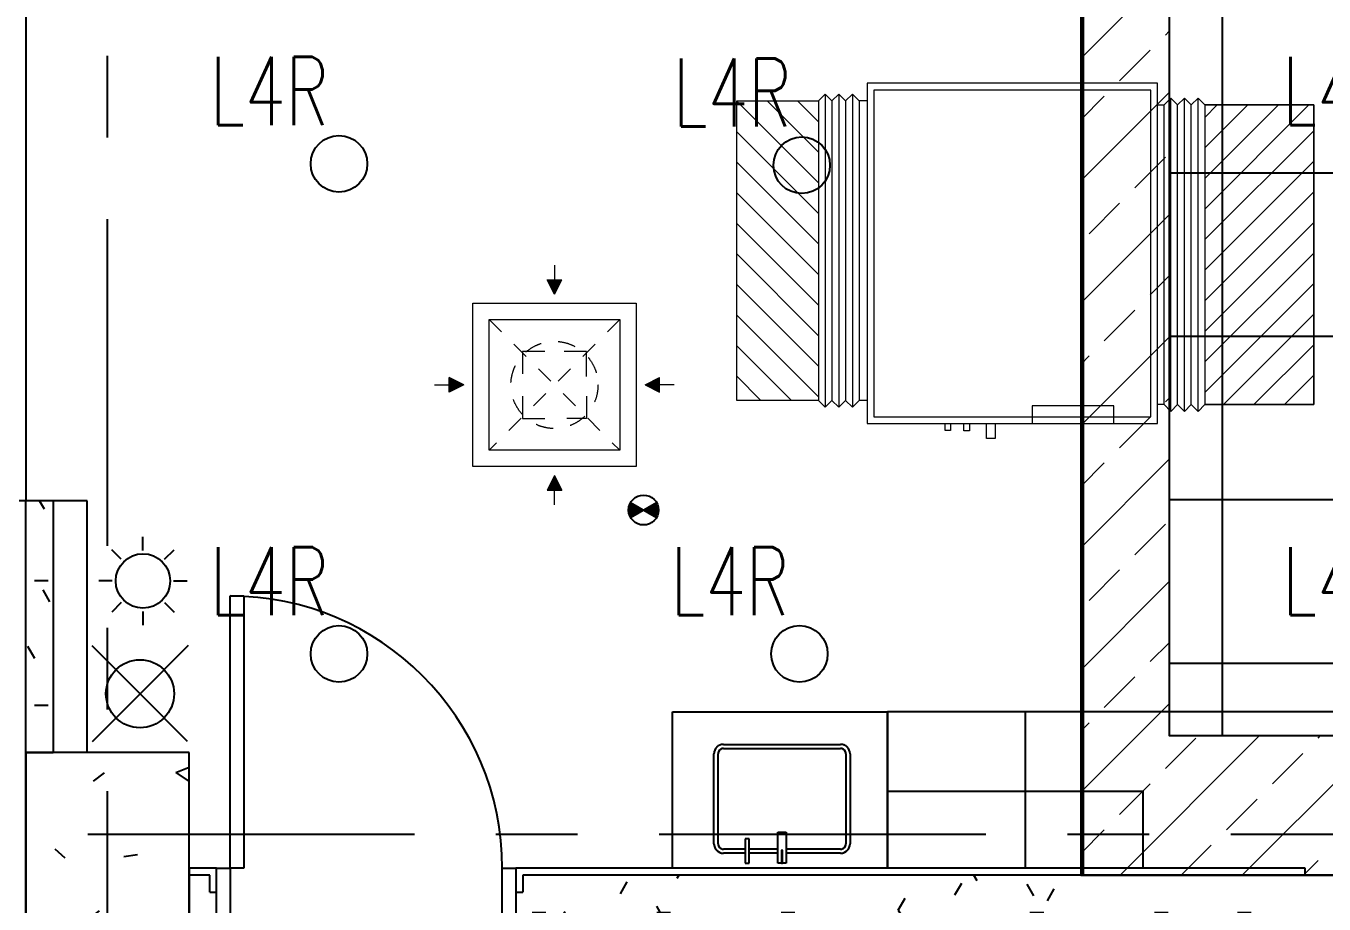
# Model space of a CAD drawing. Header units: millimetres. Extents: x -92759 to 184353, y -15225 to 86714.
# Drawn here: x -71033 to -66264, y 44685 to 47909 of the extents above; entities that cross this region are included whole.
import ezdxf

# ---------------------------------------------------------------- set-up
doc = ezdxf.new("R2010")
doc.units = ezdxf.units.MM
for name, pattern in [('Aligning Line', [3.2004, 1.6002, -1.6002]), ('HIDDEN', [0.375, 0.25, -0.125]), ('IDA - Grid Line', [2100, 1200, -300, 300, -300]), ('IDA - Hidden 065', [322.5, 225, -97.5])]:
    doc.linetypes.add(name, pattern=pattern)
for name, color, linetype in [('.', 1, 'Continuous'), ('0-1', 9, 'Continuous'), ('0-Motion Sensor', 1, 'Continuous'), ('A-_DETA----_E-2', 9, 'Continuous'), ('A-_DOOR----_E', 8, 'Continuous'), ('A-_FLOR----_E', 8, 'Continuous'), ('A-_FURT----_E-1', 8, 'Continuous'), ('A-_WALL----_E', 8, 'Continuous'), ('A-_WALL----_H-1', 9, 'Continuous'), ('A-_WALLPRTN_E', 8, 'Continuous'), ('A-PATT-CONC', 8, 'Continuous'), ('E-_LITG _ CKT -DB', 1, 'HIDDEN'), ('E-legend', 1, 'Continuous'), ('HF', 7, 'Continuous'), ('M-ACMV_FCU', 5, 'Continuous'), ('S-_COLN----_E', 8, 'Continuous')]:
    doc.layers.add(name, color=color, linetype=linetype)
for name, color, linetype, true_color in [('1599_FURN_RHH_BLK8 _NEW__1ST STY_dwg _2_-1', 7, 'Continuous', 0xaaaaaa), ('A-_DETA----_E-3', 1, 'IDA - Hidden 065', 0xff0000), ('A-_DETA----_E-6', 7, 'Continuous', 0x969696), ('A-_DETA----_ED-2', 1, 'Continuous', 0xff0000), ('E-_FIREALAM_E-1', 1, 'Continuous', 0xff0000), ('S-_ANOTGRID_E-1', 9, 'IDA - Grid Line', 0x808080)]:
    doc.layers.add(name, color=color, linetype=linetype, true_color=true_color)
for name, color, linetype, lineweight in [('HFI 9MM FPB', 94, 'Continuous', 5), ('M-ACMV_FCU--PFCU', 86, 'Continuous', 25), ('M-ACMV_SAD', 5, 'Continuous', 18)]:
    doc.layers.add(name, color=color, linetype=linetype, lineweight=lineweight)
doc.layers.add('M-ACMV_EAG', color=7, linetype='Continuous', lineweight=25, true_color=0x999900)
doc.styles.add('Simplex', font='simplex_.ttf', dxfattribs={"width": 0.7, "height": 450})
pattern_1 = [(0, (-11870.95, 40538.29), (609.6, 152.4), [50.292, -406.908, 50.292, -406.908, -2438.4]), (0, (-11870.95, 40538.29), (609.6, 152.4), [-914.4, 50.292, -864.108, 50.292, -406.908, -1066.8]), (0, (-11870.95, 40538.29), (609.6, 152.4), [-2286, 50.292, -254.508, 50.292, -711.708]), (120, (-11642.35, 40614.49), (-436.7823, 451.7291), [50.292, -406.908, 50.292, -406.908, -2438.4]), (120, (-11642.35, 40614.49), (-436.7823, 451.7291), [-914.4, 50.292, -864.108, 50.292, -406.908, -1066.8]), (120, (-11642.35, 40614.49), (-436.7823, 451.7291), [-2286, 50.292, -254.508, 50.292, -711.708]), (240, (-11566.15, 40919.29), (-172.8177, -604.1291), [50.292, -406.908, 50.292, -406.908, -2438.4]), (240, (-11566.15, 40919.29), (-172.8177, -604.1291), [-914.4, 50.292, -864.108, 50.292, -406.908, -1066.8]), (240, (-11566.15, 40919.29), (-172.8177, -604.1291), [-2286, 50.292, -254.508, 50.292, -711.708])]

# ---------------------------------------------------------------- blocks, each defined once
blk = doc.blocks.new('IDA- Fire Extinguisher1 - 3kg AB-9687310-BLK8_RHH_1ST STOREY PLAN')
at = {"layer": 'A-_DETA----_ED-2'}
for p in [(-476.8, 376.8), (-123.2, 376.8), (-475, 25), (-125, 25)]:
    blk.add_line(p, (-300, 200), dxfattribs=at)
blk.add_circle((-300, 200), 125, dxfattribs=at)
blk = doc.blocks.new('IDA - Strobe Light - IDA - Strobe Light-8826107-BLK8_RHH_1ST STOREY PLAN')
at = {"layer": 'A-_DETA----_ED-2'}
for p, q in [((0, 312.5), (0, 362.5)), ((-79.5, 279.5), (-114.9, 314.9)), ((79.5, 279.5), (114.9, 314.9)), ((-112.5, 200), (-162.5, 200)), ((112.5, 200), (162.5, 200)), ((-79.5, 120.5), (-114.9, 85.1)), ((79.5, 120.5), (114.9, 85.1)), ((0, 87.5), (0, 37.5))]:
    blk.add_line(p, q, dxfattribs=at)
blk.add_circle((0, 200), 100, dxfattribs=at)
blk = doc.blocks.new('IDA - F - Single - Swing1 - 1100L X 2200H -TD-03-10510379-BLK8_RHH_1ST STOREY PLAN')
at = {"layer": 'A-_DOOR----_E'}
for p, q in [((-550, 87.5), (-500, 87.5)), ((-500, 87.5), (-500, -87.5)), ((500, 87.5), (550, 87.5)), ((500, -87.5), (500, 87.5)), ((-500, -87.5), (-550, -87.5)), ((450, -87.5), (500, -87.5)), ((450, -1087.5), (450, -87.5)), ((500, -87.5), (500, -1087.5)), ((550, -87.5), (500, -87.5)), ((500, -1087.5), (450, -1087.5))]:
    blk.add_line(p, q, dxfattribs=at)
blk.add_arc((500, -87.5), 1000, 180, 270, dxfattribs=at)
blk = doc.blocks.new('1599_FURN_RHH_BLK8 _NEW__1ST STY_dwg _2_-10346281-BLK8_RHH_1ST STOREY PLAN')
at = {"layer": 'A-_DETA----_E-3'}
for p, q in [((-33179.1, -33950), (-32390.1, -33950)), ((-33179.1, -34525), (-33179.1, -33950)), ((-33179.1, -33950), (-32390.1, -33950)), ((-33179.1, -34525), (-33179.1, -33950)), ((-29693.1, -33950), (-32390.1, -33950)), ((-32390.1, -34525), (-32390.1, -33950)), ((-29693.1, -33950), (-32390.1, -33950)), ((-32390.1, -34525), (-32390.1, -33950)), ((-32390.1, -33950), (-32390.1, -34525)), ((-32390.1, -33950), (-32390.1, -34525)), ((-31883.4, -33950), (-31883.4, -34525)), ((-31883.4, -33950), (-31883.4, -34525)), ((-32992.3, -34069.8), (-32562.3, -34069.8)), ((-32992.3, -34069.8), (-32562.3, -34069.8)), ((-32992.3, -34084.8), (-32562.3, -34084.8)), ((-32992.3, -34084.8), (-32562.3, -34084.8)), ((-33027.3, -34434.8), (-33027.3, -34104.8)), ((-33027.3, -34434.8), (-33027.3, -34104.8)), ((-33012.3, -34434.8), (-33012.3, -34104.8)), ((-33012.3, -34434.8), (-33012.3, -34104.8)), ((-32542.3, -34104.8), (-32542.3, -34434.8)), ((-32542.3, -34104.8), (-32542.3, -34434.8)), ((-32527.3, -34104.8), (-32527.3, -34434.8)), ((-32527.3, -34104.8), (-32527.3, -34434.8)), ((-32390.1, -34241.5), (-31451.8, -34241.5)), ((-32390.1, -34241.5), (-31451.8, -34241.5)), ((-32898.3, -34417.3), (-32912.3, -34417.3)), ((-32912.3, -34417.3), (-32912.3, -34506.7)), ((-32898.3, -34417.3), (-32912.3, -34417.3)), ((-32912.3, -34417.3), (-32912.3, -34506.7)), ((-32898.3, -34506.7), (-32898.3, -34417.3)), ((-32898.3, -34506.7), (-32898.3, -34417.3)), ((-32792.3, -34506.7), (-32792.3, -34392.1)), ((-32792.3, -34392.1), (-32762.3, -34392.1)), ((-32792.3, -34506.7), (-32792.3, -34392.1)), ((-32792.3, -34392.1), (-32762.3, -34392.1)), ((-32762.3, -34392.1), (-32762.3, -34506.7)), ((-32762.3, -34392.1), (-32762.3, -34506.7)), ((-32912.3, -34454.8), (-32992.3, -34454.8)), ((-32912.3, -34454.8), (-32992.3, -34454.8)), ((-32912.3, -34469.8), (-32992.3, -34469.8)), ((-32912.3, -34469.8), (-32992.3, -34469.8)), ((-32792.3, -34454.8), (-32898.3, -34454.8)), ((-32792.3, -34454.8), (-32898.3, -34454.8)), ((-32792.3, -34469.8), (-32898.3, -34469.8)), ((-32792.3, -34469.8), (-32898.3, -34469.8)), ((-32779.1, -34458.7), (-32779.1, -34506.7)), ((-32775.4, -34458.7), (-32779.1, -34458.7)), ((-32779.1, -34458.7), (-32779.1, -34506.7)), ((-32775.4, -34458.7), (-32779.1, -34458.7)), ((-32775.4, -34506.7), (-32775.4, -34458.7)), ((-32775.4, -34506.7), (-32775.4, -34458.7)), ((-32562.3, -34454.8), (-32762.3, -34454.8)), ((-32562.3, -34454.8), (-32762.3, -34454.8)), ((-32562.3, -34469.8), (-32762.3, -34469.8)), ((-32562.3, -34469.8), (-32762.3, -34469.8)), ((-32912.3, -34506.7), (-32898.3, -34506.7)), ((-32912.3, -34506.7), (-32898.3, -34506.7)), ((-32762.3, -34506.7), (-32792.3, -34506.7)), ((-32762.3, -34506.7), (-32792.3, -34506.7)), ((-32779.1, -34506.7), (-32775.4, -34506.7)), ((-32779.1, -34506.7), (-32775.4, -34506.7))]:
    blk.add_line(p, q, dxfattribs=at)
for centre, radius, start, end in [((-32992.3, -34104.8), 35, 90, 180), ((-32992.3, -34104.8), 35, 90, 180), ((-32992.3, -34104.8), 20, 90, 180), ((-32992.3, -34104.8), 20, 90, 180), ((-32562.3, -34104.8), 35, 0, 90), ((-32562.3, -34104.8), 35, 0, 90), ((-32562.3, -34104.8), 20, 0, 90), ((-32562.3, -34104.8), 20, 0, 90), ((-32992.3, -34434.8), 35, 180, 270), ((-32992.3, -34434.8), 35, 180, 270), ((-32992.3, -34434.8), 20, 180, 270), ((-32992.3, -34434.8), 20, 180, 270), ((-32562.3, -34434.8), 20, 270, 0), ((-32562.3, -34434.8), 35, 270, 0), ((-32562.3, -34434.8), 20, 270, 0), ((-32562.3, -34434.8), 35, 270, 0)]:
    blk.add_arc(centre, radius, start, end, dxfattribs=at)
at = {"layer": 'A-_DETA----_E-6'}
for p, q in [((-33179.1, -33950), (-32390.1, -33950)), ((-33179.1, -34525), (-33179.1, -33950)), ((-29693.1, -33950), (-32390.1, -33950)), ((-32390.1, -34525), (-32390.1, -33950)), ((-32390.1, -33950), (-32390.1, -34525)), ((-31883.4, -33950), (-31883.4, -34525)), ((-32992.3, -34069.8), (-32562.3, -34069.8)), ((-32992.3, -34084.8), (-32562.3, -34084.8)), ((-33027.3, -34434.8), (-33027.3, -34104.8)), ((-33012.3, -34434.8), (-33012.3, -34104.8)), ((-32542.3, -34104.8), (-32542.3, -34434.8)), ((-32527.3, -34104.8), (-32527.3, -34434.8)), ((-32390.1, -34241.5), (-31451.8, -34241.5)), ((-32898.3, -34417.3), (-32912.3, -34417.3)), ((-32912.3, -34417.3), (-32912.3, -34506.7)), ((-32898.3, -34506.7), (-32898.3, -34417.3)), ((-32792.3, -34506.7), (-32792.3, -34392.1)), ((-32792.3, -34392.1), (-32762.3, -34392.1)), ((-32762.3, -34392.1), (-32762.3, -34506.7)), ((-32912.3, -34454.8), (-32992.3, -34454.8)), ((-32912.3, -34469.8), (-32992.3, -34469.8)), ((-32792.3, -34454.8), (-32898.3, -34454.8)), ((-32792.3, -34469.8), (-32898.3, -34469.8)), ((-32779.1, -34458.7), (-32779.1, -34506.7)), ((-32775.4, -34458.7), (-32779.1, -34458.7)), ((-32775.4, -34506.7), (-32775.4, -34458.7)), ((-32562.3, -34454.8), (-32762.3, -34454.8)), ((-32562.3, -34469.8), (-32762.3, -34469.8)), ((-32912.3, -34506.7), (-32898.3, -34506.7)), ((-32762.3, -34506.7), (-32792.3, -34506.7)), ((-32779.1, -34506.7), (-32775.4, -34506.7))]:
    blk.add_line(p, q, dxfattribs=at)
for centre, radius, start, end in [((-32992.3, -34104.8), 35, 90, 180), ((-32992.3, -34104.8), 20, 90, 180), ((-32562.3, -34104.8), 35, 0, 90), ((-32562.3, -34104.8), 20, 0, 90), ((-32992.3, -34434.8), 35, 180, 270), ((-32992.3, -34434.8), 20, 180, 270), ((-32562.3, -34434.8), 20, 270, 0), ((-32562.3, -34434.8), 35, 270, 0)]:
    blk.add_arc(centre, radius, start, end, dxfattribs=at)
blk = doc.blocks.new('A$Cb2bf8f38')
at = {"layer": 'A-_WALL----_H-1'}
h = blk.add_hatch(dxfattribs=at)
h.set_pattern_fill('FP_1', color=256, style=0, pattern_type=2)
h.set_pattern_definition(pattern_1)
h.paths.add_polyline_path([(-28000, 12082.5), (-28000, 12100), (-28100, 12100), (-28100, 12082.5), (-28012.5, 12082.5)])
h.paths.add_polyline_path([(-28000, 12700), (-28000, 13625), (-28100, 13625), (-28100, 12700)])
h.paths.add_polyline_path([(-28000, 15425), (-28000, 15450), (-27900, 15450), (-27900, 19500), (-28100, 19500), (-28100, 15425)])
h.paths.add_polyline_path([(-28100, 20100), (-27900, 20100), (-27900, 21150), (-28100, 21150), (-28100, 21096.1)])
h = blk.add_hatch(dxfattribs=at)
h.set_pattern_fill('FP_1', color=256, style=0, pattern_type=2)
h.set_pattern_definition(pattern_1)
h.paths.add_polyline_path([(-27500, 12100), (-27400, 12100), (-27400, 12187.5), (-27425, 12187.5), (-27425, 12250), (-27500, 12250), (-27500, 12187.5)])
h.paths.add_polyline_path([(-23400, 12100), (-23400, 12250), (-26275, 12250), (-26275, 12187.5), (-26300, 12187.5), (-26300, 12100), (-23656.1, 12100)])
h = blk.add_hatch(dxfattribs=at)
h.set_pattern_fill('FP_1', color=256, style=0, pattern_type=2)
h.set_pattern_definition(pattern_1)
h.paths.add_polyline_path([(-23250, 9650), (-23250, 10850), (-23312.5, 10850), (-23312.5, 10875), (-23400, 10875), (-23400, 9650), (-23312.5, 9650)])
h.paths.add_polyline_path([(-23400, 11975), (-23312.5, 11975), (-23312.5, 12000), (-23250, 12000), (-23250, 12250), (-23400, 12250), (-23400, 12100)])
at = {"layer": 'S-_COLN----_E'}
h = blk.add_hatch(dxfattribs=at)
h.set_pattern_fill('FP_4', color=256, style=0, pattern_type=2)
h.set_pattern_definition([(50, (-11870.95, 40538.3), (1093.104, -95.634), [114.3, -1257.3]), (355, (-11871, 40538.3), (-211.457, 1146.34), [91.44, -1005.84]), (100.451, (-11779.9, 40530.3), (881.656, 1050.7), [97.14, -1068.54]), (46.184, (-11871, 40843.1), (1626.475, -252.257), [171.45, -1885.95]), (96.636, (-11735.4, 40822), (1424.416, 1484.565), [145.71, -1602.81]), (351.184, (-11871, 40843.1), (1424.43, 1484.55), [137.16, -1508.76]), (21, (-11718.55, 40766.9), (909.686, -613.59), [114.3, -1257.3]), (326, (-11718.6, 40766.9), (370.812, 1105.13), [91.44, -1005.84]), (71.451, (-11642.7, 40715.8), (1280.503, 491.528), [97.14, -1068.54]), (37.5, (-11870.95, 40538.3), (18.5313, 507.3303), [50.292, -943.356, 50.292, -970.788, -1009.65]), (37.5, (-11870.95, 40538.3), (18.5313, 507.3303), [-2014.728, 50.292, -959.358]), (7.5, (-11870.95, 40538.3), (400.918, 601.084), [50.292, -531.876, 50.292, -920.496, -384.81]), (7.5, (-11870.95, 40538.3), (400.918, 601.084), [-1552.956, 50.292, -334.518]), (327.5, (-12210.8, 40538.3), (813.545, -34.3737), [50.292, -330.708, 50.292, -1138.428, -1577.34]), (327.5, (-12210.8, 40538.3), (813.545, -34.3737), [-1569.72, 50.292, -1527.048]), (317.5, (-12363.2, 40538.3), (888.775, 152.56), [50.292, -445.008, 50.292, -739.14, -1120.14]), (317.5, (-12363.2, 40538.3), (888.775, 152.56), [-1284.732, 50.292, -1069.848])])
h.paths.add_polyline_path([(-27875, 12100), (-27500, 12100), (-27500, 12700), (-28100, 12700), (-28100, 12100), (-28000, 12100)])
at = {"layer": 'A-_DETA----_E-2'}
for p, q in [((-25724, 12850), (-24935, 12850)), ((-25724, 12275), (-25724, 12850)), ((-25724, 12850), (-24935, 12850)), ((-25724, 12275), (-25724, 12850)), ((-22238, 12850), (-24935, 12850)), ((-24935, 12275), (-24935, 12850)), ((-22238, 12850), (-24935, 12850)), ((-24935, 12275), (-24935, 12850)), ((-24935, 12850), (-24935, 12275)), ((-24935, 12850), (-24935, 12275)), ((-24428.3, 12850), (-24428.3, 12275)), ((-24428.3, 12850), (-24428.3, 12275)), ((-25572.2, 12365.2), (-25572.2, 12695.2)), ((-25572.2, 12365.2), (-25572.2, 12695.2)), ((-25557.2, 12365.2), (-25557.2, 12695.2)), ((-25557.2, 12365.2), (-25557.2, 12695.2)), ((-25537.2, 12730.2), (-25107.2, 12730.2)), ((-25537.2, 12730.2), (-25107.2, 12730.2)), ((-25537.2, 12715.2), (-25107.2, 12715.2)), ((-25537.2, 12715.2), (-25107.2, 12715.2)), ((-25087.2, 12695.2), (-25087.2, 12365.2)), ((-25087.2, 12695.2), (-25087.2, 12365.2)), ((-25072.2, 12695.2), (-25072.2, 12365.2)), ((-25072.2, 12695.2), (-25072.2, 12365.2)), ((-24935, 12558.5), (-23996.6, 12558.5)), ((-24935, 12558.5), (-23996.6, 12558.5)), ((-23996.6, 12558.5), (-23996.6, 12275)), ((-23996.6, 12558.5), (-23996.6, 12275)), ((-25337.2, 12293.3), (-25337.2, 12407.9)), ((-25337.2, 12407.9), (-25307.2, 12407.9)), ((-25337.2, 12293.3), (-25337.2, 12407.9)), ((-25337.2, 12407.9), (-25307.2, 12407.9)), ((-25307.2, 12407.9), (-25307.2, 12293.3)), ((-25307.2, 12407.9), (-25307.2, 12293.3)), ((-25443.2, 12382.7), (-25457.2, 12382.7)), ((-25457.2, 12382.7), (-25457.2, 12293.3)), ((-25443.2, 12382.7), (-25457.2, 12382.7)), ((-25457.2, 12382.7), (-25457.2, 12293.3)), ((-25443.2, 12293.3), (-25443.2, 12382.7)), ((-25443.2, 12293.3), (-25443.2, 12382.7)), ((-25457.2, 12345.2), (-25537.2, 12345.2)), ((-25457.2, 12345.2), (-25537.2, 12345.2)), ((-25457.2, 12330.2), (-25537.2, 12330.2)), ((-25457.2, 12330.2), (-25537.2, 12330.2)), ((-25337.2, 12345.2), (-25443.2, 12345.2)), ((-25337.2, 12345.2), (-25443.2, 12345.2)), ((-25337.2, 12330.2), (-25443.2, 12330.2)), ((-25337.2, 12330.2), (-25443.2, 12330.2)), ((-25324, 12341.3), (-25324, 12293.3)), ((-25320.3, 12341.3), (-25324, 12341.3)), ((-25324, 12341.3), (-25324, 12293.3)), ((-25320.3, 12341.3), (-25324, 12341.3)), ((-25320.3, 12293.3), (-25320.3, 12341.3)), ((-25320.3, 12293.3), (-25320.3, 12341.3)), ((-25107.2, 12345.2), (-25307.2, 12345.2)), ((-25107.2, 12345.2), (-25307.2, 12345.2)), ((-25107.2, 12330.2), (-25307.2, 12330.2)), ((-25107.2, 12330.2), (-25307.2, 12330.2)), ((-25457.2, 12293.3), (-25443.2, 12293.3)), ((-25457.2, 12293.3), (-25443.2, 12293.3)), ((-25307.2, 12293.3), (-25337.2, 12293.3)), ((-25307.2, 12293.3), (-25337.2, 12293.3)), ((-25324, 12293.3), (-25320.3, 12293.3)), ((-25324, 12293.3), (-25320.3, 12293.3))]:
    blk.add_line(p, q, dxfattribs=at)
for centre, radius, start, end in [((-25537.2, 12695.2), 35, 90, 180), ((-25537.2, 12695.2), 35, 90, 180), ((-25537.2, 12695.2), 20, 90, 180), ((-25537.2, 12695.2), 20, 90, 180), ((-25107.2, 12695.2), 35, 0, 90), ((-25107.2, 12695.2), 35, 0, 90), ((-25107.2, 12695.2), 20, 0, 90), ((-25107.2, 12695.2), 20, 0, 90), ((-25537.2, 12365.2), 35, 180, 270), ((-25537.2, 12365.2), 35, 180, 270), ((-25537.2, 12365.2), 20, 180, 270), ((-25537.2, 12365.2), 20, 180, 270), ((-25107.2, 12365.2), 20, 270, 0), ((-25107.2, 12365.2), 35, 270, 0), ((-25107.2, 12365.2), 20, 270, 0), ((-25107.2, 12365.2), 35, 270, 0)]:
    blk.add_arc(centre, radius, start, end, dxfattribs=at)
at = {"layer": 'A-_DETA----_E-6'}
for p, q in [((-25724, 12850), (-24935, 12850)), ((-25724, 12275), (-25724, 12850)), ((-22238, 12850), (-24935, 12850)), ((-24935, 12275), (-24935, 12850)), ((-24935, 12850), (-24935, 12275)), ((-24428.3, 12850), (-24428.3, 12275)), ((-25572.2, 12365.2), (-25572.2, 12695.2)), ((-25557.2, 12365.2), (-25557.2, 12695.2)), ((-25537.2, 12730.2), (-25107.2, 12730.2)), ((-25537.2, 12715.2), (-25107.2, 12715.2)), ((-25087.2, 12695.2), (-25087.2, 12365.2)), ((-25072.2, 12695.2), (-25072.2, 12365.2)), ((-24935, 12558.5), (-23996.6, 12558.5)), ((-23996.6, 12558.5), (-23996.6, 12275)), ((-25337.2, 12293.3), (-25337.2, 12407.9)), ((-25337.2, 12407.9), (-25307.2, 12407.9)), ((-25307.2, 12407.9), (-25307.2, 12293.3)), ((-25443.2, 12382.7), (-25457.2, 12382.7)), ((-25457.2, 12382.7), (-25457.2, 12293.3)), ((-25443.2, 12293.3), (-25443.2, 12382.7)), ((-25457.2, 12345.2), (-25537.2, 12345.2)), ((-25457.2, 12330.2), (-25537.2, 12330.2)), ((-25337.2, 12345.2), (-25443.2, 12345.2)), ((-25337.2, 12330.2), (-25443.2, 12330.2)), ((-25324, 12341.3), (-25324, 12293.3)), ((-25320.3, 12341.3), (-25324, 12341.3)), ((-25320.3, 12293.3), (-25320.3, 12341.3)), ((-25107.2, 12345.2), (-25307.2, 12345.2)), ((-25107.2, 12330.2), (-25307.2, 12330.2)), ((-25457.2, 12293.3), (-25443.2, 12293.3)), ((-25307.2, 12293.3), (-25337.2, 12293.3)), ((-25324, 12293.3), (-25320.3, 12293.3))]:
    blk.add_line(p, q, dxfattribs=at)
for centre, radius, start, end in [((-25537.2, 12695.2), 35, 90, 180), ((-25537.2, 12695.2), 20, 90, 180), ((-25107.2, 12695.2), 35, 0, 90), ((-25107.2, 12695.2), 20, 0, 90), ((-25537.2, 12365.2), 35, 180, 270), ((-25537.2, 12365.2), 20, 180, 270), ((-25107.2, 12365.2), 20, 270, 0), ((-25107.2, 12365.2), 35, 270, 0)]:
    blk.add_arc(centre, radius, start, end, dxfattribs=at)
at = {"layer": 'A-_FLOR----_E'}
blk.add_line((-28100, 15425), (-28100, 13625), dxfattribs=at)
blk.add_line((-28100, 15425), (-28100, 13625), dxfattribs=at)
at = {"layer": 'A-_WALL----_E'}
for p, q in [((-27875, 13625), (-28125, 13625)), ((-28100, 11025), (-28100, 13625)), ((-28000, 13625), (-28000, 12700)), ((-27875, 12700), (-27875, 13625)), ((-28100, 12700), (-28000, 12700)), ((-27425, 12250), (-27500, 12250)), ((-27425, 12187.5), (-27425, 12250)), ((-26275, 12250), (-26275, 12187.5)), ((-23400, 12250), (-26275, 12250)), ((-27425, 12187.5), (-27400, 12187.5)), ((-26300, 12187.5), (-26275, 12187.5))]:
    blk.add_line(p, q, dxfattribs=at)
at = {"layer": 'A-_WALLPRTN_E'}
for p, q in [((-27400, 12275), (-27500, 12275)), ((-27500, 12275), (-27500, 12100)), ((-27400, 12100), (-27400, 12275)), ((-23400, 12275), (-26300, 12275)), ((-26300, 12275), (-26300, 12100)), ((-23400, 12250), (-23400, 12275)), ((-19725, 12250), (-23400, 12250))]:
    blk.add_line(p, q, dxfattribs=at)
at = {"layer": 'S-_ANOTGRID_E-1'}
for p, q in [((-27800, -20141.4), (-27800, 53272.8)), ((-38373.1, 12400), (13584.7, 12400))]:
    blk.add_line(p, q, dxfattribs=at)
at = {"layer": 'S-_COLN----_E'}
for p, q in [((-28000, 12700), (-28100, 12700)), ((-28100, 12700), (-28100, 12100)), ((-27875, 12700), (-28000, 12700)), ((-27500, 12700), (-27875, 12700)), ((-27500, 12275), (-27500, 12700)), ((-27500, 12250), (-27500, 12275)), ((-27500, 12100), (-27500, 12250))]:
    blk.add_line(p, q, dxfattribs=at)
at = {"layer": '1599_FURN_RHH_BLK8 _NEW__1ST STY_dwg _2_-1'}
blk.add_blockref('1599_FURN_RHH_BLK8 _NEW__1ST STY_dwg _2_-10346281-BLK8_RHH_1ST STOREY PLAN', (7455.1, 46800), dxfattribs=at)
at = {"layer": 'A-_DOOR----_E', "rotation": 180}
blk.add_blockref('IDA - F - Single - Swing1 - 1100L X 2200H -TD-03-10510379-BLK8_RHH_1ST STOREY PLAN', (-26850, 12187.5), dxfattribs=at)
at = {"layer": 'A-_FURT----_E-1'}
blk.add_blockref('IDA- Fire Extinguisher1 - 3kg AB-9687310-BLK8_RHH_1ST STOREY PLAN', (-27381, 12715.9), dxfattribs=at)
at = {"layer": 'E-_FIREALAM_E-1'}
blk.add_blockref('IDA - Strobe Light - IDA - Strobe Light-8826107-BLK8_RHH_1ST STOREY PLAN', (-27670.2, 13130.1), dxfattribs=at)
blk = doc.blocks.new('RCP_B8L1')
at = {"layer": '.'}
h = blk.add_hatch(dxfattribs=at)
h.set_pattern_fill('ANSI31', color=256, angle=-90)
h.set_pattern_definition([(315, (-38294.906, 462755.642), (2.24506403, 2.24506403), [])])
h.paths.add_polyline_path([(-12353.85852, 475286.6882), (-12353.92639, 471711.70958), (-12343.70915, 471711.70958), (-12343.64128, 475286.6882)])
at = {"layer": 'A-PATT-CONC'}
h = blk.add_hatch(dxfattribs=at)
h.set_pattern_fill('ANSI37', color=256, scale=189, angle=45)
h.set_pattern_definition([(90, (-6029.05, 478823.8), (-600.075, 0), []), (180, (-6029.05, 478823.8), (-6e-14, -600.075), [])])
h.paths.add_polyline_path([(-6029.04966, 478823.81918), (-12029.04967, 478823.81918), (-12029.04967, 472223.81918), (-6029.04967, 472223.81918)])
at = {"layer": 'HFI 9MM FPB'}
h = blk.add_hatch(dxfattribs=at)
h.set_pattern_fill('ANSI33', color=256, scale=50)
h.paths.add_polyline_path([(-12353.92223, 471711.70958), (-6029.04966, 471711.70958), (-6029.04966, 472161.70958), (-5604.04966, 472161.70958), (-5604.04966, 478961.70958), (-6029.04966, 478961.70958), (-6029.04966, 479336.70949), (-12353.92223, 479336.70949), (-12353.85852, 475286.6882), (-12353.92223, 475286.6882)])
h.paths.add_polyline_path([(-6029.04966, 478823.81918), (-12029.04967, 478823.81918), (-12029.04967, 472223.81918), (-6029.04967, 472223.81918)], flags=16)
at = {"layer": '.'}
blk.add_lwpolyline([(-12353.85852, 475286.6882), (-12353.92639, 471711.70958), (-12343.70915, 471711.70958), (-12343.64128, 475286.6882)], close=True, dxfattribs=at)
at = {"layer": 'HF'}
for points in [[(-12353.92223, 471711.70958), (-6029.04966, 471711.70958), (-6029.04966, 472161.70958), (-5604.04966, 472161.70958), (-5604.04966, 478961.70958), (-6029.04966, 478961.70958), (-6029.04966, 479336.70949), (-12353.92223, 479336.70949), (-12353.85852, 475286.6882), (-12353.92223, 475286.6882)], [(-6029.04966, 478823.81918), (-12029.04967, 478823.81918), (-12029.04967, 472223.81918), (-6029.04967, 472223.81918), (-6029.04966, 478823.81918)]]:
    blk.add_lwpolyline(points, close=True, dxfattribs=at)
blk = doc.blocks.new('A$C020d881d')
at = {"layer": 'E-legend', "lineweight": 25}
blk.add_circle((818.7, 172), 103.8, dxfattribs=at)
at = {"layer": 'E-legend', "lineweight": 25, "style": 'Simplex', "width": 0.7}
blk.add_text('L4R', height=250, dxfattribs=at).set_placement((345.2, 314.3))
blk = doc.blocks.new('Motion Sensor')
at = {"layer": 'E-legend', "lineweight": 25}
h = blk.add_hatch(color=256, dxfattribs=at)
h.dxf.hatch_style = 1
h.paths.add_polyline_path([(10021, -17121.6), (9973.3, -17094.1, 0.131652), (9965.9, -17121.6, 0.131652), (9973.3, -17149.1)])
h = blk.add_hatch(color=256, dxfattribs=at)
h.dxf.hatch_style = 1
h.paths.add_polyline_path([(10068.6, -17094.1), (10021, -17121.6), (10068.6, -17149.1, 0.131652), (10076, -17121.6, 0.131652)])
for p, q in [((9973.3, -17094.1), (10068.6, -17149.1)), ((9973.3, -17149.1), (10068.6, -17094.1))]:
    blk.add_line(p, q, dxfattribs=at)
blk.add_circle((10021, -17121.6), 55, dxfattribs=at)
blk = doc.blocks.new('EL_B8_L1_R4')
at = {"layer": '0-Motion Sensor'}
blk.add_blockref('Motion Sensor', (-25058.9, -9846.1), dxfattribs=at)
at = {"layer": 'E-_LITG _ CKT -DB', "ltscale": 0.5}
for p in [(-16975.7, -25868.2), (-15275.6, -25873.7), (-13036.5, -25868.2), (-16975.7, -27668.2), (-15284.2, -27668.2), (-13036.5, -27668.2)]:
    blk.add_blockref('A$C020d881d', p, dxfattribs=at)
blk = doc.blocks.new('A$Cdc8841d0')
at = {"layer": 'M-ACMV_FCU--PFCU', "lineweight": 0}
for p, q in [((-550, 0), (-550, -24)), ((-550, 0), (550, 0)), ((-620, -24), (630, -24)), ((-620, -1091), (-620, -24)), ((550, -24), (550, 0)), ((630, -24), (630, -1091)), ((-595, -49), (605, -49)), ((-595, -1066), (-595, -49)), ((605, -49), (605, -1066)), ((630, -1091), (-620, -1091)), ((605, -1066), (-595, -1066)), ((-535, -1091), (-535, -1120)), ((565, -1091), (565, -1120)), ((565, -1120), (-535, -1120))]:
    blk.add_line(p, q, dxfattribs=at)
at = {"layer": 'M-ACMV_FCU--PFCU', "linetype": 'ByBlock', "lineweight": 0}
for p, q in [((-620, -620.4), (-674.8, -620.4)), ((-674.8, -620.4), (-674.8, -652.6)), ((-674.8, -652.6), (-620, -652.6)), ((-620, -652.6), (-620, -620.4)), ((-620, -715), (-646, -715)), ((-646, -715), (-646, -735)), ((-620, -735), (-620, -715)), ((-646, -735), (-620, -735)), ((-620, -784), (-645.7, -784)), ((-645.7, -784), (-645.7, -804)), ((-645.7, -804), (-620, -804)), ((-620, -804), (-620, -784))]:
    blk.add_line(p, q, dxfattribs=at)
at = {"layer": 'M-ACMV_FCU--PFCU', "lineweight": 0}
blk.add_lwpolyline([(-555, -184), (-555, -484), (-620, -484), (-620, -184)], close=True, dxfattribs=at)
blk = doc.blocks.new('A$Cd69b4139')
at = {"layer": 'M-ACMV_EAG', "lineweight": 5}
h = blk.add_hatch(color=256, dxfattribs=at)
h.dxf.hatch_style = 1
h.paths.add_polyline_path([(16.8, 241.6), (-16.8, 241.6), (0, 208)])
h = blk.add_hatch(color=256, dxfattribs=at)
h.dxf.hatch_style = 1
h.paths.add_polyline_path([(-241.6, 16.8), (-241.6, -16.8), (-208, 0)])
h = blk.add_hatch(color=256, dxfattribs=at)
h.dxf.hatch_style = 1
h.paths.add_polyline_path([(208, 0), (241.6, -16.8), (241.6, 16.8)])
h = blk.add_hatch(color=256, dxfattribs=at)
h.dxf.hatch_style = 1
h.paths.add_polyline_path([(0, -208), (-16.8, -241.6), (16.8, -241.6)])
for p, q in [((0, 275.2), (0, 241.6)), ((-16.8, 241.6), (16.8, 241.6)), ((0, 208), (-16.8, 241.6)), ((-16.8, 241.6), (16.8, 241.6)), ((0, 208), (16.8, 241.6)), ((-275.2, 0), (-241.6, 0)), ((-241.6, -16.8), (-241.6, 16.8)), ((-208, 0), (-241.6, 16.8)), ((-241.6, -16.8), (-241.6, 16.8)), ((-208, 0), (-241.6, -16.8)), ((208, 0), (241.6, 16.8)), ((208, 0), (241.6, -16.8)), ((241.6, -16.8), (241.6, 16.8)), ((241.6, -16.8), (241.6, 16.8)), ((275.2, 0), (241.6, 0)), ((0, -208), (-16.8, -241.6)), ((0, -208), (16.8, -241.6)), ((-16.8, -241.6), (16.8, -241.6)), ((-16.8, -241.6), (16.8, -241.6)), ((0, -275.2), (0, -241.6))]:
    blk.add_line(p, q, dxfattribs=at)
at = {"layer": 'M-ACMV_EAG', "linetype": 'Aligning Line', "lineweight": 5, "ltscale": 25}
for p, q in [((-150, 150), (150, -150)), ((150, 150), (-150, -150))]:
    blk.add_line(p, q, dxfattribs=at)
at = {"layer": 'M-ACMV_EAG', "lineweight": 5}
for points in [[(-187.5, 187.5), (187.5, 187.5), (187.5, -187.5), (-187.5, -187.5)], [(-150, 150), (150, 150), (150, -150), (-150, -150)]]:
    blk.add_lwpolyline(points, close=True, dxfattribs=at)
for points in [[(-22.4, 76.8), (-73.6, 76.8), (-73.6, 25.6)], [(73.6, 19.2), (73.6, 76.8), (22.4, 76.8)], [(-73.6, -25.6), (-73.6, -76.8), (-22.4, -76.8)], [(73.6, -25.6), (73.6, -76.8), (28.8, -76.8)]]:
    blk.add_lwpolyline(points, dxfattribs=at)
at = {"layer": 'M-ACMV_EAG', "linetype": 'Aligning Line', "lineweight": 5, "ltscale": 25}
blk.add_circle((0, 0), 100, dxfattribs=at)
blk = doc.blocks.new('ACMV_B8L1_R9')
at = {"layer": 'M-ACMV_SAD'}
h = blk.add_hatch(dxfattribs=at)
h.set_pattern_fill('ANSI31', color=256, scale=25, angle=630)
h.set_pattern_definition([(315, (288067.44, 59783.73), (56.1266, 56.1266), [])])
h.paths.add_polyline_path([(221681.4, -62320.4), (221381.4, -62320.4), (221381.4, -63420.4), (221681.4, -63420.4)])
h = blk.add_hatch(dxfattribs=at)
h.set_pattern_fill('ANSI31', color=256, scale=25, angle=1980)
h.set_pattern_definition([(225, (288217.44, 59783.73), (56.1266, -56.1266), [])])
h.paths.add_polyline_path([(223501.4, -63435.4), (223101.4, -63435.4), (223101.4, -62335.4), (223501.4, -62335.4)])
for p, q in [((221381.4, -63420.4), (221381.4, -62320.4)), ((221381.4, -62320.4), (221681.4, -62320.4)), ((221681.4, -62320.4), (221706.4, -62295.4)), ((221681.4, -62320.4), (221681.4, -63420.4)), ((221706.4, -62295.4), (221731.4, -62320.4)), ((221706.4, -62295.4), (221706.4, -63445.4)), ((221731.4, -62320.4), (221756.4, -62295.4)), ((221731.4, -62320.4), (221731.4, -63420.4)), ((221756.4, -62295.4), (221781.4, -62320.4)), ((221756.4, -62295.4), (221756.4, -63445.4)), ((221781.4, -62320.4), (221806.4, -62295.4)), ((221781.4, -62320.4), (221781.4, -63420.4)), ((221806.4, -62295.4), (221831.4, -62320.4)), ((221806.4, -62295.4), (221806.4, -63445.4)), ((221831.4, -62320.4), (221831.4, -63420.4)), ((222951.4, -62335.4), (222976.4, -62310.4)), ((222976.4, -63460.4), (222976.4, -62310.4)), ((222976.4, -62310.4), (223001.4, -62335.4)), ((223001.4, -62335.4), (223026.4, -62310.4)), ((223026.4, -63460.4), (223026.4, -62310.4)), ((223026.4, -62310.4), (223051.4, -62335.4)), ((223051.4, -62335.4), (223076.4, -62310.4)), ((223076.4, -63460.4), (223076.4, -62310.4)), ((223076.4, -62310.4), (223101.4, -62335.4)), ((223001.4, -63435.4), (223001.4, -62335.4)), ((223051.4, -63435.4), (223051.4, -62335.4)), ((223101.4, -62335.4), (223501.4, -62335.4)), ((223501.4, -62335.4), (223501.4, -63435.4)), ((221681.4, -63420.4), (221381.4, -63420.4)), ((221681.4, -63420.4), (221706.4, -63445.4)), ((221706.4, -63445.4), (221731.4, -63420.4)), ((221731.4, -63420.4), (221756.4, -63445.4)), ((221756.4, -63445.4), (221781.4, -63420.4)), ((221781.4, -63420.4), (221806.4, -63445.4)), ((221806.4, -63445.4), (221831.4, -63420.4)), ((222951.4, -63435.4), (222976.4, -63460.4)), ((222976.4, -63460.4), (223001.4, -63435.4)), ((223001.4, -63435.4), (223026.4, -63460.4)), ((223026.4, -63460.4), (223051.4, -63435.4)), ((223051.4, -63435.4), (223076.4, -63460.4)), ((223076.4, -63460.4), (223101.4, -63435.4)), ((223501.4, -63435.4), (223101.4, -63435.4))]:
    blk.add_line(p, q, dxfattribs=at)
for points in [[(221681.4, -62320.4), (221681.4, -63420.4), (221381.4, -63420.4), (221381.4, -62320.4)], [(223501.4, -63435.4), (223501.4, -62335.4), (223101.4, -62335.4), (223101.4, -63435.4)]]:
    blk.add_lwpolyline(points, close=True, dxfattribs=at)
at = {"layer": 'M-ACMV_EAG', "lineweight": 5, "xscale": 1.6, "yscale": 1.6, "zscale": 1.6}
blk.add_blockref('A$Cd69b4139', (220711.7, -63363.4), dxfattribs=at)
at = {"layer": 'M-ACMV_FCU--PFCU', "xscale": -1, "rotation": 270}
blk.add_blockref('A$Cdc8841d0', (222951.4, -62885.4), dxfattribs=at)

msp = doc.modelspace()

# ---------------------------------------------------------------- block references
at = {"layer": '0-1'}
msp.add_blockref('A$Cb2bf8f38', (-42933, 32541.2), dxfattribs=at)

# ---------------------------------------------------------------- next in the draw order: block references
at = {"color": 0}
msp.add_blockref('EL_B8_L1_R4', (-53725.9, 73099.6), dxfattribs=at)
at = {"layer": 'A-PATT-CONC', "color": 152, "true_color": 0x2776bb}
msp.add_blockref('RCP_B8L1', (-54804, -426920.5), dxfattribs=at)

# ---------------------------------------------------------------- next in the draw order: block references
at = {"layer": 'M-ACMV_FCU', "color": 5}
msp.add_blockref('ACMV_B8L1_R9', (-289803, 109954.6), dxfattribs=at)

doc.saveas('drawing.dxf')
